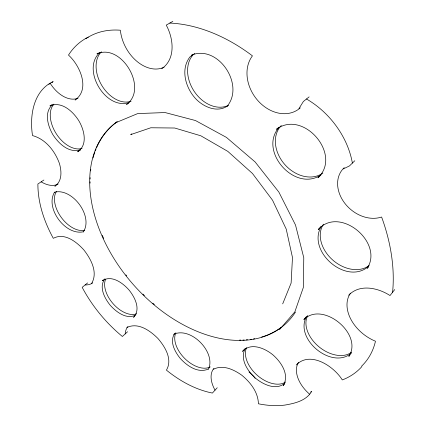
<?xml version="1.0" encoding="UTF-8"?>
<svg xmlns="http://www.w3.org/2000/svg" width="427" height="427" viewBox="0 0 427 427"><rect width="100%" height="100%" fill="white"/><g stroke="black" fill="none" stroke-linecap="round" stroke-linejoin="round"><path stroke-width="0.64" d="M208.525 369.2C216.174 352.12 190.752 326.281 173.618 334.336M282.69 303.864L291.118 283.058L292.479 257.508L286.223 229.096L272.543 200.22L252.48 173.495L227.821 151.382L200.85 135.802L174.734 128.02L150.8 127.769L130.71 134.612L131.778 133.891M91.575 283.576C98.247 272.421 90.951 259.013 83.863 249.939C76.566 241.879 64.514 232.283 53.3 238.325C44.227 221.704 37.859 203.108 37.886 184.005L43.896 180.023M306.549 316.482C293.957 338.99 331.848 370.14 351.384 353.14M54.432 192.369C45.027 208.216 65.326 235.624 83.185 231.808M83.254 232.053C93.753 216.409 72.232 187.394 54.24 192.262M298.927 108.623L303.346 101.535L309.121 96.881M104.909 278.804C98.546 287.115 104.684 298.404 110.326 305.401C116.32 311.945 126.114 319.577 135.322 315.265M226.999 106.414C245.242 85.016 218.09 43.997 191.275 55.206M349.932 354.997L348.848 356.396C363.489 334.202 322.7 300.565 303.853 319.551L306.164 316.925M394.724 289.575L390.022 295.543C378.007 287.771 359.705 283.667 348.678 295.233M279.226 127.219C257.913 150.806 294.609 192.545 320.907 175.006L317.95 177.797C342.603 154.67 303.143 109.115 276.477 129.285L278.281 127.817M284.681 383.804L283.202 385.576C289.837 374.778 281.126 362 272.89 354.848C264.943 348.272 250.772 342.08 242.557 351.378L245.269 348.437C239.478 359.171 247.676 371.293 255.693 378.354C263.342 384.583 276.109 390.726 284.825 383.259M368.389 266.966L367.241 268.311C384.006 242.269 339.486 205.472 318.264 229.539L321.115 226.614C306.767 251.706 346.569 285.732 368.554 266.379M279.471 329.649L294.838 311.87L303.357 287.414L303.778 257.732L295.516 225.029L278.868 192.097L255.122 161.956L226.427 137.393L195.481 120.537L165.073 112.552L137.691 113.587L115.258 122.917M174.702 333.508C169.209 341.445 174.905 351.816 180.205 358.37C186.999 365.859 198.037 373.673 208.44 369.019M217.242 387.743L212.395 393.059C195.369 389.675 179.82 380.959 166.418 370.134C172.871 359.374 165.025 346.692 157.878 338.414C150.123 330.685 138.076 321.985 126.846 327.546M361.925 366.531C356.62 372.541 349.777 377.084 342.305 379.934C333.93 366.334 310.29 350.487 296.215 364.978M354.805 160.739L349.473 165.922L343.244 168.943M51.88 82.769L53.145 81.584C33.231 90.721 29.426 116.101 32.527 135.578C45.657 139.159 54.859 150.945 59.358 163.295C61.659 170.928 62.39 181.224 54.859 186.22L55.948 185.483M100.078 52.324C80.842 68.902 105.538 110.828 129.36 102.448M52.494 104.706C43.751 112.338 47.867 126.024 52.895 134.681C58.568 143.541 69.019 153.512 80.393 149.754M161.753 68.736C175.94 58.942 173.554 38.499 166.247 25.108L172.844 21.35M127.566 331.747L122.373 336.481C105.971 322.908 92.168 306.159 82.176 287.344L87.631 282.909M134.526 316.455L133.566 317.32C141.161 309.223 134.718 296.984 128.858 289.81C122.629 282.871 111.548 274.625 102.277 280.758L103.275 279.936M228.312 105.405C217.423 113.753 202.201 106.601 194.381 97.255C185.249 86.398 180.557 68.955 189.988 56.866L194.803 53.503M80.527 149.904L77.65 151.788C88.143 144.918 84.194 129.835 78.867 120.825C73.065 111.522 61.659 100.836 49.922 105.901L51.923 104.732M128.5 103.195L126.531 104.455C148.58 88.661 121.433 42.721 96.945 53.893L98.493 53.028M76.07 99.443L75.067 100.035C90.689 89.126 79.748 65.134 68.485 55.094C73.311 47.434 80.18 41.061 88.336 37.085M310.536 392.103L311.635 391.447C306.175 400.83 294.683 403.414 284.75 405.1C275.975 406.189 267.056 405.543 258.415 403.782C258.132 392.135 250.441 382.325 241.789 375.226C233.836 369.595 223.086 364.412 213.543 369.216M248.962 371.912L253.574 376.176L255.111 378.285M164.123 67.167A35.462 25.198 61.8 0 1 120.366 30.226A102.08 69.345 56.2 0 0 85.854 38.713M169.845 23.058A152.951 107.823 52.3 0 1 252.437 55.857A35.638 28.326 55.4 0 0 258.447 101.242A35.638 28.326 55.4 0 0 300.314 107.834M306.495 98.995A76.305 58.227 48.9 0 1 352.382 163.093M344.258 167.662A31.774 25.012 41.3 0 0 344.626 203.06A31.774 25.012 41.3 0 0 381.599 217.007A184.096 127.225 48 0 1 392.589 292.287M350.535 293.125A36.29 25.551 36.8 0 0 375.472 341.232A101.551 68.955 42.7 0 1 361.674 366.094M309.527 394.11A30.077 19.183 39.1 0 1 298.478 362.39M78.029 98.194A28.406 18.169 60 0 1 50.172 83.249A85.838 54.88 55.5 0 0 48.87 84.391M58.125 184.01A29.212 17.406 56.1 0 1 41.163 181.833M92.728 282.871A29.634 17.043 51.6 0 1 85.149 284.926M125.207 333.903A29.057 16.68 47 0 1 127.886 326.596M215.037 390.161A29.831 17.747 42.9 0 1 213.922 368.352M281.142 327.424A131.628 88.106 49.4 0 1 261.586 337.074M254.738 338.728A131.628 88.106 49.4 0 1 253.457 338.963M251.514 339.268A131.628 88.106 49.4 0 1 250.206 339.449M247.569 339.737A131.628 88.106 49.4 0 1 246.24 339.849M244.239 339.977A131.628 88.106 49.4 0 1 242.899 340.041M240.881 340.089A131.628 88.106 49.4 0 1 239.536 340.095M154.36 304.499A131.628 88.106 49.4 0 1 152.834 303.207M144.411 295.527A131.628 88.106 49.4 0 1 142.97 294.123M126.686 275.895A131.628 88.106 49.4 0 1 125.874 274.855M103.633 238.389A131.628 88.106 49.4 0 1 102.261 235.32M90.108 183.146A131.628 88.106 49.4 0 1 90.092 181.774M90.118 179.03A131.628 88.106 49.4 0 1 90.161 177.659M90.641 170.891A131.628 88.106 49.4 0 1 90.796 169.556M93.011 157.979A131.628 88.106 49.4 0 1 94.794 152.215M95.253 150.961A131.628 88.106 49.4 0 1 95.979 149.098M96.491 147.87A131.628 88.106 49.4 0 1 117.035 121.834M228.077 105.49A31.155 23.32 57.7 0 1 194.717 92.125A31.155 23.32 57.7 0 1 192.892 55.04M131.089 101.204A29.073 19.733 59.5 0 1 101.749 85.363A29.073 19.733 59.5 0 1 101.503 51.779M82.059 148.447A26.639 16.733 57.3 0 1 56.204 133.662A26.639 16.733 57.3 0 1 53.898 104.129M84.717 230.196A24.611 14.705 53.5 0 1 61.274 217.423A24.611 14.705 53.5 0 1 56.46 191.413M322.86 173.068A31.651 24.675 48.5 0 1 284.649 164.363A31.651 24.675 48.5 0 1 281.329 125.469M369.115 265.546A31.011 23.037 40.6 0 1 332.291 259.643A31.011 23.037 40.6 0 1 323.495 224.18M136.693 313.797A23.912 14.08 49.2 0 1 113.438 304.083A23.912 14.08 49.2 0 1 105.597 279.285M210.207 366.91A24.659 14.79 45.4 0 1 184.672 358.418A24.659 14.79 45.4 0 1 175.919 332.681M351.64 352.19A28.865 19.471 39.4 0 1 318.793 346.655A28.865 19.471 39.4 0 1 307.76 315.521M285.658 381.994A26.405 16.552 42 0 1 257.23 375.274A26.405 16.552 42 0 1 246.598 347.599M295.489 312.073A131.692 88.095 49.4 0 1 137.329 288.994A131.692 88.095 49.4 0 1 117.169 121.716"/></g></svg>
